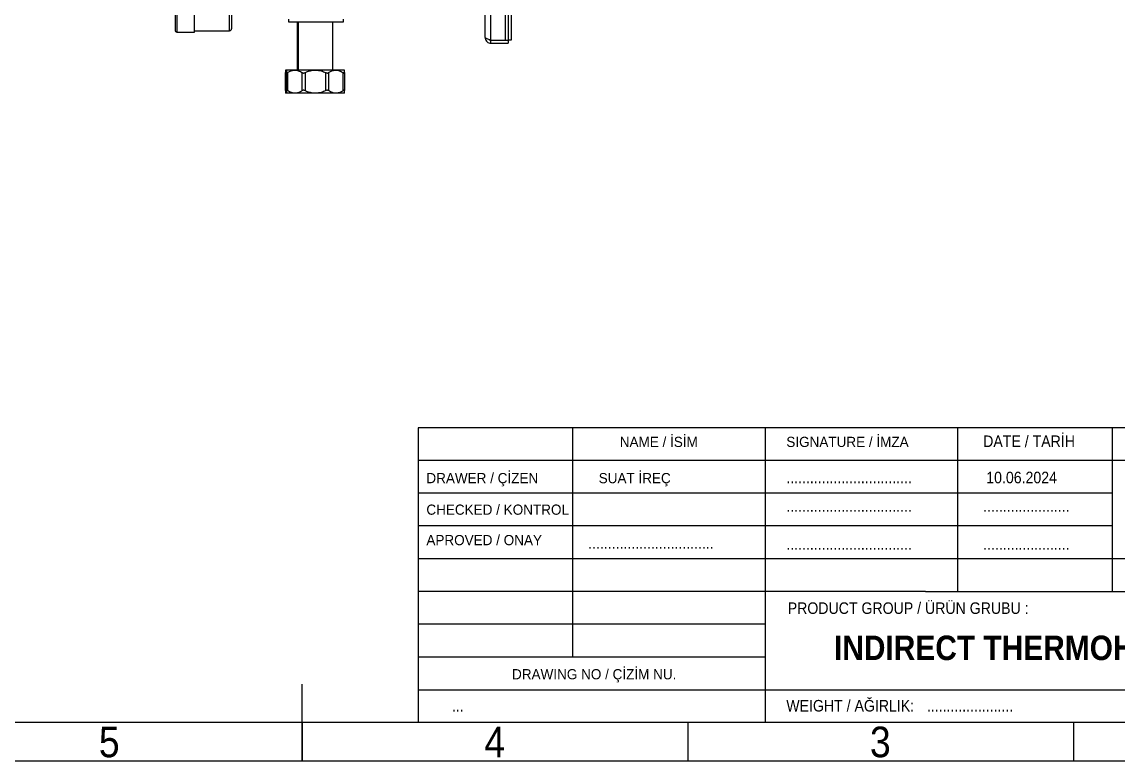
# Model space of a CAD drawing. Extents: x 150 to 4150, y 50 to 2920.
# Drawn here: x 1786 to 3208, y 50 to 1009 of the extents above; entities that cross this region are included whole.
import ezdxf

# ---------------------------------------------------------------- set-up
doc = ezdxf.new("R2010")
doc.units = 0
doc.header["$LTSCALE"] = 10
doc.linetypes.add('SLD-KATı', pattern=[0])
doc.layers.get('0').update_dxf_attribs({"linetype": 'CONTINUOUS'})
doc.styles.add('SLDTEXTSTYLE1', font='GOTHIC.TTF', dxfattribs={"width": 0.913})
doc.styles.add('SLDTEXTSTYLE2', font='GOTHIC.TTF', dxfattribs={"width": 0.913, "bigfont": 'bigfont'})
doc.styles.add('SLDTEXTSTYLE3', font='GOTHICB.TTF', dxfattribs={"width": 0.913})
doc.styles.add('SLDTEXTSTYLE4', font='ARIAL.TTF', dxfattribs={"width": 0.948, "bigfont": 'bigfont'})
doc.styles.add('SLDTEXTSTYLE5', font='ARIAL.TTF', dxfattribs={"width": 0.948})

msp = doc.modelspace()

# ---------------------------------------------------------------- linework, layer by layer
at = {"color": 7, "linetype": 'SLD-KATı'}
for p, q in [((2413.2, 2473.9), (2413.2, 985.3)), ((2417, 2473.9), (2417, 985.3)), ((2420.7, 2473.9), (2420.7, 985.3)), ((2387, 988.9), (2387, 2470.2)), ((2394.5, 985.3), (2394.5, 2470.2)), ((1985.1, 1125), (1985.1, 997.8)), ((2010, 995.8), (2010, 1127)), ((2058.2, 1059.8), (2058.2, 1000)), ((2132, 1012.7), (2132, 1008.9)), ((2203.2, 1008.9), (2203.2, 1012.7)), ((1987.1, 995.8), (2010, 995.8)), ((2010, 997.5), (2055.7, 997.5)), ((2132, 1008.9), (2203.2, 1008.9)), ((2143.2, 1008.9), (2143.2, 946.4)), ((2144.5, 1008.9), (2144.5, 946.4)), ((2189.5, 946.4), (2189.5, 1008.9)), ((2394.5, 985.3), (2413.2, 985.3)), ((2394.5, 981.4), (2394.5, 985.2)), ((2394.5, 985.2), (2417, 985.2)), ((2394.5, 981.4), (2417, 981.4)), ((2413.2, 985.3), (2417, 985.3)), ((2420.7, 985.3), (2417, 985.3)), ((2417, 985.2), (2417, 981.4)), ((2129.5, 946.4), (2128.2, 946.4)), ((2128.2, 919.8), (2128.2, 943.1)), ((2140.5, 946.4), (2129.5, 946.4)), ((2129.5, 919.8), (2129.5, 943.1)), ((2130.9, 943.1), (2130.9, 919.8)), ((2167, 946.4), (2140.5, 946.4)), ((2150, 919.8), (2150, 943.1)), ((2153.5, 943.1), (2153.5, 919.8)), ((2193.5, 946.4), (2167, 946.4)), ((2180.4, 919.8), (2180.4, 943.1)), ((2184, 943.1), (2184, 919.8)), ((2204.5, 946.4), (2193.5, 946.4)), ((2203, 919.8), (2203, 943.1)), ((2204.5, 943.1), (2204.5, 919.8)), ((2129.5, 916.4), (2128.2, 916.4)), ((2140.5, 916.4), (2129.5, 916.4)), ((2167, 916.4), (2140.5, 916.4)), ((2193.5, 916.4), (2167, 916.4)), ((2204.5, 916.4), (2193.5, 916.4)), ((4100.3, 482.5), (2300.3, 482.5)), ((2300.3, 482.5), (2300.3, 100)), ((2500.3, 482.5), (2500.3, 185)), ((2750.3, 482.5), (2750.3, 100)), ((3000.3, 270), (3000.3, 482.5)), ((3200.3, 482.5), (3200.3, 270)), ((3400.3, 440), (2300.3, 440)), ((3200.3, 397.5), (2300.3, 397.5)), ((3200.3, 355), (2300.3, 355)), ((3400.3, 312.5), (2300.3, 312.5)), ((2958.3, 270), (2300.3, 270)), ((2958.3, 270), (4100.3, 270)), ((2750.3, 227.5), (2300.3, 227.5)), ((2750.3, 185), (2300.3, 185)), ((2150, 50), (2150, 150)), ((2300.1, 142.5), (4100.1, 142.5)), ((4100, 100), (200, 100)), ((2150, 100), (2150, 50)), ((2650, 100), (2650, 50)), ((3150, 100), (3150, 50)), ((4150, 50), (150, 50))]:
    msp.add_line(p, q, dxfattribs=at)
at = {"color": 8, "linetype": 'SLD-KATı'}
for p, q in [((1987.1, 1059.7), (1987.1, 995.8)), ((2055.7, 997.5), (2055.7, 1059.7))]:
    msp.add_line(p, q, dxfattribs=at)
at = {"color": 7, "linetype": 'SLD-KATı'}
for centre, radius, start, end in [((1987.1, 997.8), 2, 180, 270), ((2055.7, 1000), 2.5, 270, 0)]:
    msp.add_arc(centre, radius, start, end, dxfattribs=at)
for points, knots in [([(2394.5, 985.3), (2393.6, 985.6), (2391.8, 986.1), (2389.5, 986.9), (2387.8, 987.8), (2387.1, 988.4), (2387, 988.8), (2387, 988.9)], [0, 0, 0, 0, 0.224379, 0.448798, 0.673213, 0.897631, 1, 1, 1, 1]), ([(2387, 988.9), (2387.1, 988), (2387.3, 986.3), (2388.7, 984), (2390.7, 982.3), (2392.8, 981.5), (2394.1, 981.4), (2394.5, 981.4)], [0, 0, 0, 0, 0.224381, 0.448801, 0.673217, 0.897637, 1, 1, 1, 1]), ([(2392, 986.1), (2392.4, 985.8), (2393.1, 985.3), (2394, 985.2), (2394.5, 985.2)], [0, 0, 0, 0, 0.522718, 1, 1, 1, 1]), ([(2128.2, 946.4), (2128.2, 946.2), (2128.2, 945.8), (2128.2, 943.9), (2128.2, 943.1)], [0, 0, 0, 0, 0.5510106, 1, 1, 1, 1]), ([(2128.2, 943.1), (2128.2, 942.9), (2128.3, 942.6), (2128.7, 942.6), (2129.1, 942.7), (2129.4, 942.9), (2129.5, 942.9)], [0, 0, 0, 0, 0.307243, 0.616085, 0.903881, 1, 1, 1, 1]), ([(2129.5, 946.4), (2129.5, 946.2), (2129.5, 945.8), (2129.5, 943.9), (2129.5, 943.1)], [0, 0, 0, 0, 0.551011, 1, 1, 1, 1]), ([(2129.5, 943.1), (2129.5, 942.9), (2129.5, 942.6), (2129.9, 942.6), (2130.4, 942.7), (2130.8, 943), (2130.9, 943.1)], [0, 0, 0, 0, 0.280696, 0.562841, 0.82574, 1, 1, 1, 1]), ([(2130.9, 943.1), (2132.1, 943.8), (2134.4, 945.2), (2137.7, 946.3), (2139.7, 946.4), (2140.5, 946.4)], [0, 0, 0, 0, 0.382415, 0.774654, 1, 1, 1, 1]), ([(2140.5, 946.4), (2141.9, 946.3), (2145.2, 946), (2148.3, 944.1), (2150, 943.1)], [0, 0, 0, 0, 0.444642, 1, 1, 1, 1]), ([(2150, 943.1), (2150.2, 942.9), (2150.8, 942.6), (2151.8, 942.6), (2152.8, 942.7), (2153.3, 943), (2153.5, 943.1)], [0, 0, 0, 0, 0.2806878, 0.562829, 0.8257579, 1, 1, 1, 1]), ([(2153.5, 943.1), (2153.8, 943.2), (2155.7, 944.1), (2159.2, 945.4), (2163.5, 946.3), (2166.1, 946.4), (2167, 946.4)], [0, 0, 0, 0, 0.0732678, 0.4365439, 0.8088766, 1, 1, 1, 1]), ([(2167, 946.4), (2169.6, 946.2), (2174.2, 945.8), (2178.5, 943.9), (2180.4, 943.1)], [0, 0, 0, 0, 0.551009, 1, 1, 1, 1]), ([(2180.4, 943.1), (2180.8, 942.9), (2181.5, 942.6), (2182.6, 942.6), (2183.4, 942.7), (2183.8, 943), (2184, 943.1)], [0, 0, 0, 0, 0.280691, 0.562836, 0.825748, 1, 1, 1, 1]), ([(2184, 943.1), (2185.1, 943.8), (2187.5, 945.2), (2190.7, 946.3), (2192.8, 946.4), (2193.5, 946.4)], [0, 0, 0, 0, 0.382408, 0.774647, 1, 1, 1, 1]), ([(2193.5, 946.4), (2195, 946.3), (2198.3, 946), (2201.3, 944.1), (2203, 943.1)], [0, 0, 0, 0, 0.444642, 1, 1, 1, 1]), ([(2203, 943.1), (2203.2, 942.9), (2203.7, 942.6), (2204.2, 942.6), (2204.5, 942.7), (2204.5, 943), (2204.5, 943.1)], [0, 0, 0, 0, 0.280689, 0.562824, 0.825745, 1, 1, 1, 1]), ([(2204.5, 943.1), (2204.5, 943.9), (2204.5, 945.8), (2204.5, 946.2), (2204.5, 946.4)], [0, 0, 0, 0, 0.448989, 1, 1, 1, 1]), ([(2129.5, 919.9), (2129.3, 920), (2128.9, 920.2), (2128.5, 920.3), (2128.3, 920.1), (2128.2, 919.9), (2128.2, 919.8)], [0, 0, 0, 0, 0.210113, 0.51994, 0.808659, 1, 1, 1, 1]), ([(2128.2, 919.8), (2128.2, 918.9), (2128.2, 917), (2128.2, 916.6), (2128.2, 916.4)], [0, 0, 0, 0, 0.44899, 1, 1, 1, 1]), ([(2130.9, 919.8), (2130.7, 919.9), (2130.2, 920.2), (2129.7, 920.3), (2129.5, 920.1), (2129.5, 919.9), (2129.5, 919.8)], [0, 0, 0, 0, 0.2806869, 0.5628358, 0.8257465, 1, 1, 1, 1]), ([(2129.5, 919.8), (2129.5, 918.9), (2129.5, 917), (2129.5, 916.6), (2129.5, 916.4)], [0, 0, 0, 0, 0.44899, 1, 1, 1, 1]), ([(2140.5, 916.4), (2139, 916.6), (2135.7, 916.9), (2132.6, 918.7), (2130.9, 919.8)], [0, 0, 0, 0, 0.444642, 1, 1, 1, 1]), ([(2150, 919.8), (2148.8, 919), (2146.5, 917.6), (2143.2, 916.6), (2141.2, 916.5), (2140.5, 916.4)], [0, 0, 0, 0, 0.382407, 0.774654, 1, 1, 1, 1]), ([(2153.5, 919.8), (2153.2, 919.9), (2152.5, 920.2), (2151.4, 920.3), (2150.5, 920.1), (2150.1, 919.9), (2150, 919.8)], [0, 0, 0, 0, 0.280691, 0.562836, 0.825748, 1, 1, 1, 1]), ([(2167, 916.4), (2166.1, 916.4), (2163.5, 916.5), (2159.2, 917.4), (2155.7, 918.7), (2153.8, 919.6), (2153.5, 919.8)], [0, 0, 0, 0, 0.1911213, 0.5537049, 0.9267329, 1, 1, 1, 1]), ([(2180.4, 919.8), (2178.5, 918.9), (2174.2, 917), (2169.6, 916.6), (2167, 916.4)], [0, 0, 0, 0, 0.448992, 1, 1, 1, 1]), ([(2184, 919.8), (2183.7, 919.9), (2183.2, 920.2), (2182.1, 920.3), (2181.2, 920.1), (2180.7, 919.9), (2180.4, 919.8)], [0, 0, 0, 0, 0.280716, 0.562826, 0.825757, 1, 1, 1, 1]), ([(2193.5, 916.4), (2192, 916.6), (2188.7, 916.9), (2185.7, 918.7), (2184, 919.8)], [0, 0, 0, 0, 0.44465, 1, 1, 1, 1]), ([(2203, 919.8), (2201.9, 919), (2199.5, 917.6), (2196.3, 916.6), (2194.2, 916.5), (2193.5, 916.4)], [0, 0, 0, 0, 0.382414, 0.774654, 1, 1, 1, 1]), ([(2204.5, 919.8), (2204.5, 919.9), (2204.4, 920.2), (2204, 920.3), (2203.5, 920.1), (2203.2, 919.9), (2203, 919.8)], [0, 0, 0, 0, 0.280697, 0.562843, 0.825762, 1, 1, 1, 1]), ([(2204.5, 916.4), (2204.5, 916.6), (2204.5, 917), (2204.5, 918.9), (2204.5, 919.8)], [0, 0, 0, 0, 0.55101, 1, 1, 1, 1])]:
    msp.add_open_spline(points, degree=3, knots=knots, dxfattribs=at)

# ---------------------------------------------------------------- texts
at = {"color": 7, "linetype": 'CONTINUOUS'}
for s, insert, char_height, attachment_point, style in [('NAME / İSİM', (2561.7, 470.7), 13.229, 1, 'SLDTEXTSTYLE4'), ('SIGNATURE / İMZA', (2777.7, 470.7), 13.229, 1, 'SLDTEXTSTYLE4'), ('DATE / TARİH', (3033, 472.4), 15, 1, 'SLDTEXTSTYLE2'), ('DRAWER / ÇİZEN', (2310.9, 423.7), 13.229, 1, 'SLDTEXTSTYLE4'), ('SUAT İREÇ', (2581.1, 423.7), 13.23, 2, 'SLDTEXTSTYLE4'), ('................................', (2777.7, 425.4), 15, 1, 'SLDTEXTSTYLE1'), ('10.06.2024', (3037, 425.4), 15, 1, 'SLDTEXTSTYLE1'), ('CHECKED / KONTROL', (2310.9, 382.8), 13.229, 1, 'SLDTEXTSTYLE5'), ('................................', (2777.7, 388.5), 15, 1, 'SLDTEXTSTYLE1'), ('......................', (3033, 388.5), 15, 1, 'SLDTEXTSTYLE1'), ('APROVED / ONAY', (2310.9, 343.3), 13.229, 1, 'SLDTEXTSTYLE5'), ('................................', (2520.7, 340.5), 15, 1, 'SLDTEXTSTYLE1'), ('................................', (2777.7, 339.1), 15, 1, 'SLDTEXTSTYLE1'), ('......................', (3033, 339.1), 15, 1, 'SLDTEXTSTYLE1'), ('PRODUCT GROUP / ÜRÜN GRUBU :', (2779.5, 255.9), 15, 1, 'SLDTEXTSTYLE1'), ('INDIRECT THERMOHEXA', (2839.5, 212.8), 31.75, 1, 'SLDTEXTSTYLE3'), ('DRAWING NO / ÇİZİM NU.', (2422, 169.3), 13.229, 1, 'SLDTEXTSTYLE4'), ('WEIGHT / AĞIRLIK: ', (2777.7, 129.3), 14.986, 1, 'SLDTEXTSTYLE2'), ('...', (2344, 129.3), 15, 1, 'SLDTEXTSTYLE1'), ('......................', (2960, 129.3), 15, 1, 'SLDTEXTSTYLE1'), ('5', (1899.6, 94.7), 39.7, 2, 'SLDTEXTSTYLE1'), ('4', (2399.6, 94.7), 39.7, 2, 'SLDTEXTSTYLE1'), ('3', (2899.6, 94.7), 39.7, 2, 'SLDTEXTSTYLE1')]:
    msp.add_mtext(s, dxfattribs=dict(at, insert=insert, char_height=char_height, attachment_point=attachment_point, style=style))

doc.saveas('drawing.dxf')
